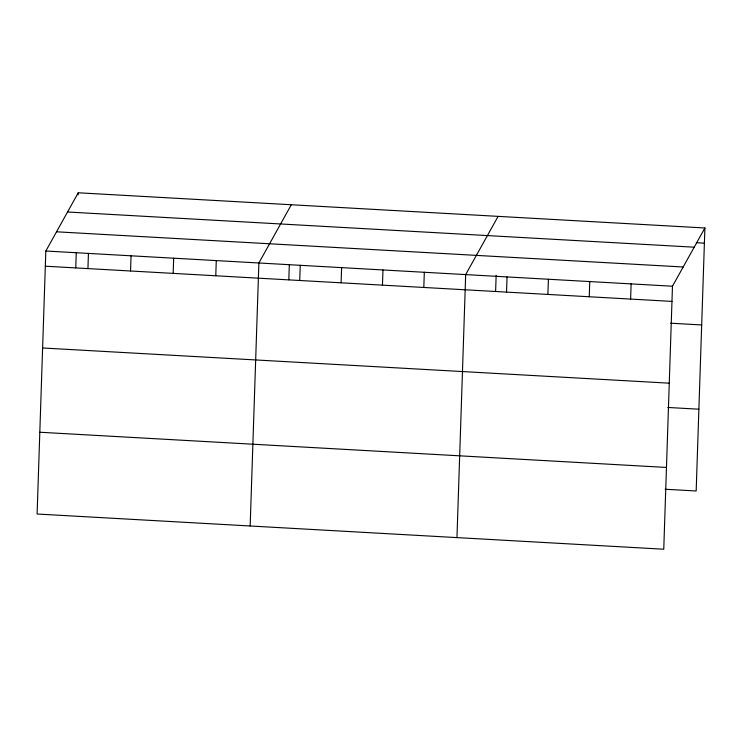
<?xml version="1.0" encoding="UTF-8"?>
<svg xmlns="http://www.w3.org/2000/svg" width="742" height="742" viewBox="0 0 742 742"><rect width="100%" height="100%" fill="white"/><g stroke="black" fill="none" stroke-linecap="round" stroke-linejoin="round"><path stroke-width="1.11" d="M45.828 251.019L37.1 514.021L663.756 549.219L672.475 286.217L704.9 227.98L78.244 192.781L45.828 251.019L672.475 286.217M75.758 267.862L76.25 252.892M78.17 194.951L78.244 192.781M87.936 268.595L88.437 253.412M130.546 270.988L131.046 255.805M173.155 273.381L173.665 258.197M215.774 275.774L216.274 260.59M250.165 525.985L258.884 262.983L291.309 204.746M288.814 279.827L289.315 264.857M299.74 280.495L300.25 265.302M341.097 282.813L341.608 267.63M382.464 285.141L382.965 269.949M423.821 287.46L424.322 272.277M456.961 537.607L465.679 274.596L498.105 216.367M495.61 291.448L496.148 275.319M506.536 292.107L507.046 276.924M547.902 294.435L548.403 279.242M589.259 296.754L589.76 281.57M630.617 299.082L631.117 283.889M704.9 227.98L696.172 490.981L665.157 489.247M696.358 242.717L704.399 243.172M67.55 211.999L694.197 247.197M56.522 231.801L683.178 266.999M45.318 266.202L671.974 301.4M670.666 323.206L701.682 324.95M42.609 347.979L669.265 383.178M667.865 407.46L698.89 409.204M39.808 432.243L666.464 467.441"/></g></svg>
